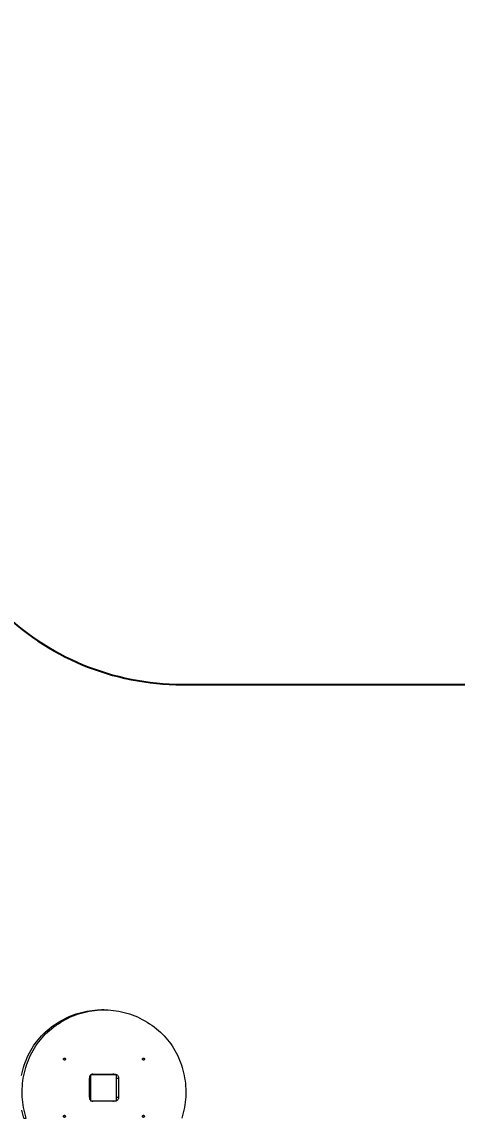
# Model space of a CAD drawing. Header units: millimetres. Extents: x -8939 to 8472, y -10604 to 8071.
# Drawn here: x 692 to 2366, y 3857 to 8071 of the extents above; entities that cross this region are included whole.
import ezdxf

# ---------------------------------------------------------------- set-up
doc = ezdxf.new("R2010")
doc.units = ezdxf.units.MM
for name, color, linetype in [('DiKom', 7, 'Continuous'), ('DIKOM_ОБЪЕКТ', 7, 'Continuous'), ('DIKOM_РАЗМЕР_ОБЪЕКТА', 7, 'Continuous')]:
    doc.layers.add(name, color=color, linetype=linetype)
doc.styles.add('style1', font='arial.ttf', dxfattribs={"width": 0.8})
doc.dimstyles.new('1-50', dxfattribs={"dimtxt": 300, "dimasz": 200, "dimexe": 100, "dimexo": 0, "dimgap": 100, "dimtad": 1, "dimdec": 0, "dimtxsty": 'style1', "dimcen": 0, "dimclrd": 7, "dimclre": 7, "dimadec": 1, "dimazin": 2, "dimtfac": 1, "dimtdec": 0, "dimtmove": 0, "dimatfit": 3, "dimfxl": 0, "dimlwd": 25, "dimlwe": 18, "dimarcsym": 0})

# ---------------------------------------------------------------- blocks, each defined once
blk = doc.blocks.new('*D10')
at = {"layer": 'Defpoints', "color": 0, "transparency": 16777216}
for p in [(-1552.4, 6070.9), (-5993.5, -5179.1), (3962.9, -5179.1)]:
    blk.add_point(p, dxfattribs=at)
at = {"layer": 'DIKOM_РАЗМЕР_ОБЪЕКТА', "color": 7, "lineweight": 18, "transparency": 16777216}
for p, q in [((-1552.4, 6070.9), (-6093.5, 6070.9)), ((3962.9, -5179.1), (-6093.5, -5179.1))]:
    blk.add_line(p, q, dxfattribs=at)
at = {"layer": 'DIKOM_РАЗМЕР_ОБЪЕКТА', "color": 7, "lineweight": 25, "transparency": 16777216}
blk.add_line((-5993.5, 5870.9), (-5993.5, -4979.1), dxfattribs=at)
at = {"layer": 'DIKOM_РАЗМЕР_ОБЪЕКТА', "color": 7, "transparency": 16777216}
for points in [[(-6026.9, 5870.9), (-5960.2, 5870.9), (-5993.5, 6070.9)], [(-6026.9, -4979.1), (-5960.2, -4979.1), (-5993.5, -5179.1)]]:
    blk.add_solid(points, dxfattribs=at)
at = {"layer": 'DIKOM_РАЗМЕР_ОБЪЕКТА', "color": 0, "transparency": 16777216, "insert": (-6246.7, 1864), "char_height": 300, "attachment_point": 5, "rotation": 90, "style": 'style1'}
blk.add_mtext('11250', dxfattribs=at)

msp = doc.modelspace()

# ---------------------------------------------------------------- linework, layer by layer
at = {"layer": 'DiKom', "color": 3}
msp.add_lwpolyline([(-2463.5, -5679.1), (-2463.5, -3051, 0.414214), (-2563.5, -2951), (-2795.2, -2951, -0.414214), (-2895.2, -2851), (-2895.2, -1476, 0.414214), (-3895.2, -476), (-6909.4, -476, -0.414214), (-7909.4, 524), (-7909.4, 3074, -0.414214), (-6909.4, 4074), (-4941.5, 4074, 0.414214), (-3941.5, 5074), (-3941.5, 5929.3, -0.414214), (-3641.5, 6229.3), (-3591.5, 6229.3, 0.414214), (-3291.5, 6529.3), (-3291.5, 7070.9, -0.414214), (-2291.5, 8070.9), (-691.5, 8070.9, -0.414214), (308.5, 7070.9), (308.5, 6524, 0.414214), (1308.5, 5524), (2458.1, 5524, -0.414214)], format="xyb", dxfattribs=at)
at = {"layer": 'DIKOM_ОБЪЕКТ', "color": 7, "linetype": 'Continuous', "lineweight": 15}
for p, q in [((1008, 4273.4), (999.1, 4273.4)), ((789.3, 4193.9), (798.2, 4193.9)), ((951.9, 3937), (951.9, 4011)), ((1055.7, 4024), (955.7, 4024)), ((955.7, 4024), (955.7, 3924)), ((965.5, 4026), (1050.6, 4026)), ((1055.7, 3924), (1055.7, 4024)), ((1055.7, 4011), (1064.2, 4011)), ((1064.2, 4011), (1064.2, 3937)), ((951.9, 3994), (955.7, 3994)), ((951.9, 3954), (955.7, 3954)), ((955.7, 3924), (1055.7, 3924)), ((1050.6, 3922), (965.5, 3922)), ((1055.7, 3937), (1064.2, 3937)), ((700.1, 3857.2), (709, 3857.2))]:
    msp.add_line(p, q, dxfattribs=at)
at = {"layer": 'DIKOM_ОБЪЕКТ', "color": 7, "linetype": 'Continuous', "lineweight": 15, "flags": 128}
for points in [[(789.3, 4193.9), (797.7, 4200.8), (806.3, 4207.5), (815, 4213.9), (824, 4220.1), (833.1, 4225.9), (842.3, 4231.3), (851.7, 4236.5), (861.3, 4241.4), (871, 4245.9), (880.8, 4250.1), (890.7, 4253.9), (900.7, 4257.4), (910.8, 4260.6), (921, 4263.4), (931.3, 4265.9), (941.6, 4268.1), (952, 4269.8), (962.4, 4271.3), (972.9, 4272.3), (983.4, 4273), (993.9, 4273.4), (999.1, 4273.4)], [(798.2, 4193.9), (806.6, 4200.8), (815.1, 4207.5), (823.9, 4213.9), (832.8, 4220.1), (841.9, 4225.9), (851.2, 4231.3), (860.6, 4236.5), (870.2, 4241.4), (879.8, 4245.9), (889.6, 4250.1), (899.6, 4253.9), (909.6, 4257.4), (919.7, 4260.6), (929.9, 4263.4), (940.1, 4265.9), (950.5, 4268.1), (960.9, 4269.8), (971.3, 4271.3), (981.8, 4272.3), (992.3, 4273), (1002.8, 4273.4), (1013.3, 4273.4), (1023.8, 4273), (1034.3, 4272.3), (1044.7, 4271.3), (1055.2, 4269.8), (1065.6, 4268.1), (1075.9, 4265.9), (1086.2, 4263.4), (1096.4, 4260.6), (1106.5, 4257.4), (1116.5, 4253.9), (1126.4, 4250.1), (1136.2, 4245.9), (1145.9, 4241.4), (1155.4, 4236.5), (1164.8, 4231.3), (1174.1, 4225.9), (1183.2, 4220.1), (1192.1, 4213.9), (1200.9, 4207.5), (1209.5, 4200.8), (1217.9, 4193.9)], [(690.8, 4021.2), (693, 4031.4), (695.5, 4041.4), (698.3, 4051.3), (701.4, 4061.1), (704.8, 4070.8), (708.5, 4080.4), (712.5, 4089.8), (716.9, 4099.1), (721.5, 4108.2), (726.3, 4117.1), (731.5, 4125.8), (736.9, 4134.3), (742.6, 4142.6), (748.6, 4150.6), (754.8, 4158.5), (761.2, 4166.1), (767.9, 4173.4), (774.8, 4180.5), (781.9, 4187.3), (789.3, 4193.9)], [(709, 3857.2), (706, 3867), (703.3, 3877), (701, 3887.1), (698.9, 3897.3), (697.2, 3907.5), (695.8, 3917.8), (694.7, 3928.1), (694, 3938.5), (693.5, 3948.9), (693.4, 3959.3), (693.7, 3969.7), (694.2, 3980.1), (695.1, 3990.4), (696.3, 4000.8), (697.8, 4011), (699.7, 4021.2), (701.9, 4031.4), (704.4, 4041.4), (707.2, 4051.3), (710.3, 4061.1), (713.7, 4070.8), (717.4, 4080.4), (721.4, 4089.8), (725.7, 4099.1), (730.3, 4108.2), (735.2, 4117.1), (740.4, 4125.8), (745.8, 4134.3), (751.5, 4142.6), (757.5, 4150.6), (763.7, 4158.5), (770.1, 4166.1), (776.8, 4173.4), (783.7, 4180.5), (790.8, 4187.3), (798.2, 4193.9)], [(1217.9, 4193.9), (1225.2, 4187.3), (1232.3, 4180.5), (1239.2, 4173.4), (1245.9, 4166.1), (1252.4, 4158.5), (1258.6, 4150.6), (1264.5, 4142.6), (1270.2, 4134.3), (1275.6, 4125.8), (1280.8, 4117.1), (1285.7, 4108.2), (1290.3, 4099.1), (1294.6, 4089.8), (1298.6, 4080.4), (1302.3, 4070.8), (1305.8, 4061.1), (1308.9, 4051.3), (1311.7, 4041.4), (1314.2, 4031.4), (1316.3, 4021.2), (1318.2, 4011), (1319.7, 4000.8), (1320.9, 3990.4), (1321.8, 3980.1), (1322.4, 3969.7), (1322.6, 3959.3), (1322.5, 3948.9), (1322.1, 3938.5), (1321.3, 3928.1), (1320.2, 3917.8), (1318.8, 3907.5), (1317.1, 3897.3), (1315.1, 3887.1), (1312.7, 3877), (1310, 3867), (1307, 3857.2)], [(859.8, 4084), (859.7, 4082.8), (859.2, 4081.7), (858.5, 4080.8), (857.5, 4080.2), (856.5, 4080), (855.4, 4080.1), (854.4, 4080.5), (853.5, 4081.2), (852.9, 4082.2), (852.6, 4083.4), (852.6, 4084.6), (852.9, 4085.7), (853.5, 4086.7), (854.4, 4087.4), (855.4, 4087.9), (856.5, 4087.9), (857.5, 4087.7), (858.5, 4087.1), (859.2, 4086.2), (859.7, 4085.1), (859.8, 4084)], [(1163.5, 4084), (1163.3, 4082.8), (1162.8, 4081.7), (1162.1, 4080.8), (1161.2, 4080.2), (1160.1, 4080), (1159, 4080.1), (1158, 4080.5), (1157.2, 4081.2), (1156.6, 4082.2), (1156.3, 4083.4), (1156.3, 4084.6), (1156.6, 4085.7), (1157.2, 4086.7), (1158, 4087.4), (1159, 4087.9), (1160.1, 4087.9), (1161.2, 4087.7), (1162.1, 4087.1), (1162.8, 4086.2), (1163.3, 4085.1), (1163.5, 4084)], [(1050.6, 4026), (1052.7, 4025.8), (1054.8, 4025.2), (1056.7, 4024.3), (1058.6, 4023.1), (1060.2, 4021.6), (1061.6, 4019.8), (1062.7, 4017.8), (1063.5, 4015.6), (1064, 4013.3), (1064.2, 4011)], [(1064.2, 3937), (1064, 3934.6), (1063.5, 3932.3), (1062.7, 3930.1), (1061.6, 3928.1), (1060.2, 3926.4), (1058.6, 3924.8), (1056.7, 3923.6), (1054.8, 3922.7), (1052.7, 3922.1), (1050.6, 3922)], [(700.1, 3857.2), (697.1, 3867), (694.5, 3877), (692.1, 3887.1)], [(859.8, 3864), (859.7, 3862.8), (859.2, 3861.7), (858.5, 3860.8), (857.5, 3860.2), (856.5, 3860), (855.4, 3860.1), (854.4, 3860.5), (853.5, 3861.2), (852.9, 3862.2), (852.6, 3863.4), (852.6, 3864.6), (852.9, 3865.7), (853.5, 3866.7), (854.4, 3867.4), (855.4, 3867.9), (856.5, 3867.9), (857.5, 3867.7), (858.5, 3867.1), (859.2, 3866.2), (859.7, 3865.1), (859.8, 3864)], [(1163.5, 3864), (1163.3, 3862.8), (1162.8, 3861.7), (1162.1, 3860.8), (1161.2, 3860.2), (1160.1, 3860), (1159, 3860.1), (1158, 3860.5), (1157.2, 3861.2), (1156.6, 3862.2), (1156.3, 3863.4), (1156.3, 3864.6), (1156.6, 3865.7), (1157.2, 3866.7), (1158, 3867.4), (1159, 3867.9), (1160.1, 3867.9), (1161.2, 3867.7), (1162.1, 3867.1), (1162.8, 3866.2), (1163.3, 3865.1), (1163.5, 3864)]]:
    msp.add_lwpolyline(points, dxfattribs=at)
at = {"layer": 'DIKOM_ОБЪЕКТ', "color": 7, "linetype": 'Continuous', "lineweight": 15}
for centre, radius, start, end in [((967.7, 4011.1), 15.8, 139.3506, 180.4477), ((965.5, 4013.3), 12.7, 90.2224, 122.6395), ((1041.6, 4013.3), 12.7, 57.3604, 89.7778), ((967.7, 3936.9), 15.9, 179.6197, 220.582), ((965.5, 3934.6), 12.7, 237.3639, 269.7668), ((1041.6, 3934.6), 12.7, 270.2337, 302.6356)]:
    msp.add_arc(centre, radius, start, end, dxfattribs=at)

# ---------------------------------------------------------------- dimensions: what is measured, and where the dimension line sits
at = {"layer": 'DIKOM_РАЗМЕР_ОБЪЕКТА'}
dim = msp.add_linear_dim(base=(-5993.5, -5179.1), p1=(-1552.4, 6070.9), p2=(3962.9, -5179.1), angle=270, dimstyle='1-50', dxfattribs=at)
dim.commit()
dim.dimension.update_dxf_attribs({"geometry": '*D10', "text_midpoint": (-5993.5, 1864), "dimtype": 160})

doc.saveas('drawing.dxf')
